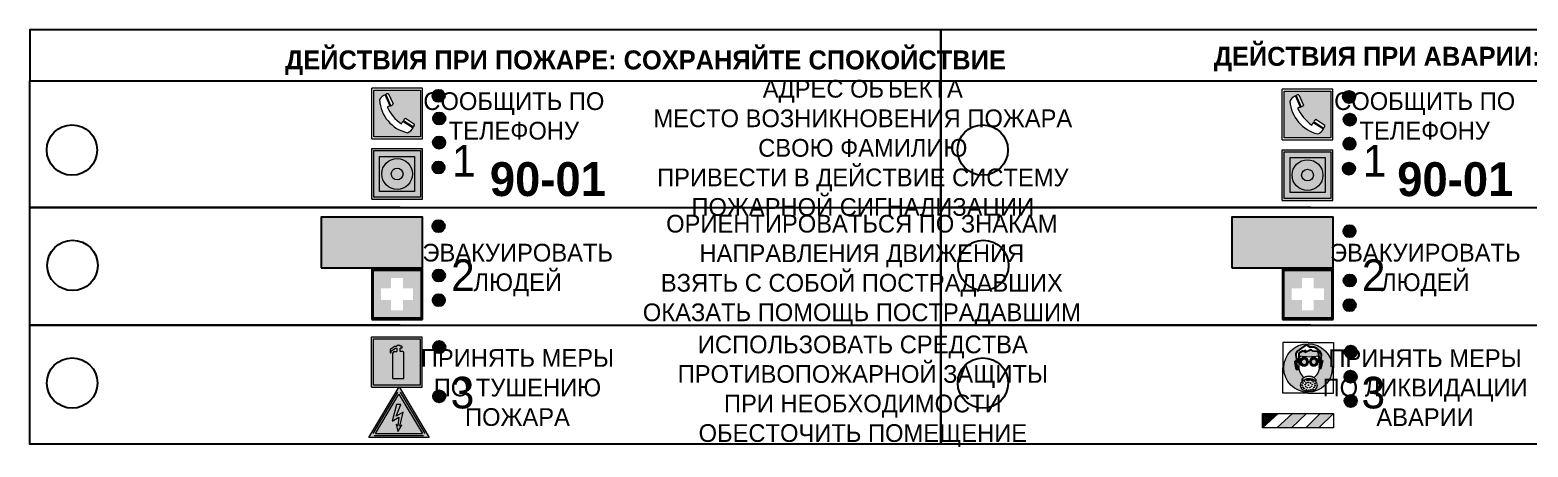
# Model space of a CAD drawing. Header units: millimetres. Extents: x 13810 to 67229, y 12374 to 21950.
# Drawn here: x 27301.9 to 27538.4, y 15364 to 15429.9 of the extents above; entities that cross this region are included whole.
import ezdxf

# ---------------------------------------------------------------- set-up
doc = ezdxf.new("R2010")
doc.units = ezdxf.units.MM
doc.styles.add('обычный', font='arial.ttf')

# ---------------------------------------------------------------- blocks, each defined once
blk = doc.blocks.new('A$C38D26F80')
h = blk.add_hatch(color=5)
h.dxf.hatch_style = 1
h.paths.add_polyline_path([(-8.77, -4.48, 1), (-0.19, -4.48, 1)])
h.paths.add_polyline_path([(-6.75, -3.58), (-6.75, -3.31), (-6.62, -3.22), (-6.5, -3.22), (-6.42, -3.3), (-6.39, -3.28), (-6.59, -2.23), (-6.59, -2.01), (-6.38, -1.58), (-4.76, -0.4), (-4.13, -0.79, -0.362848), (-2.1, -2.1, -0.201049), (-2.17, -2.48, 0.085434), (-2.26, -3.13), (-1.9, -3.16), (-2.25, -4.7), (-2.4, -4.59), (-2.43, -4.34), (-2.36, -4.34), (-2.14, -3.34), (-2.47, -3.42), (-2.58, -1.95), (-2.77, -1.58), (-3.58, -1.52), (-3.92, -1.26), (-5.05, -1.73), (-4.87, -1.39), (-5.41, -1.6), (-5.41, -1.46), (-6.13, -1.87), (-6.18, -3.5), (-6.56, -3.47), (-6.37, -4.59), (-6.16, -4.43), (-6.16, -4.66), (-6.36, -4.79), (-6.37, -4.8), (-6.51, -4.76)], flags=16)
h.paths.add_polyline_path([(-6.51, -4.76), (-6.36, -4.79), (-6.37, -4.8)], flags=0)
h.paths.add_polyline_path([(-5.92, -2.34, 0.089508), (-2.67, -2.35), (-2.48, -3.88, -0.268602), (-3.4, -6.18, 0.262449), (-5.2, -6.18, -0.268602), (-6.11, -3.88)], flags=16)
edge = h.paths.add_edge_path(flags=16)
edge.add_ellipse((-5.19, -3.41), major_axis=(0, 0.842), ratio=0.848992, start_angle=0, end_angle=360)
edge = h.paths.add_edge_path(flags=0)
edge.add_ellipse((-5.19, -3.39), major_axis=(0, 0.665), ratio=0.853798, start_angle=0, end_angle=360)
edge = h.paths.add_edge_path(flags=0)
edge.add_ellipse((-5.19, -3.4), major_axis=(0, 0.528), ratio=0.864094, start_angle=0, end_angle=360)
edge = h.paths.add_edge_path(flags=16)
edge.add_ellipse((-3.47, -3.4), major_axis=(0, 0.842), ratio=0.848992, start_angle=0, end_angle=360)
h.paths.add_polyline_path([(-3.13, -6.45), (-3.13, -6.84, 0.383174), (-5.57, -6.85), (-5.57, -6.49, -0.369952)], flags=16)
edge = h.paths.add_edge_path(flags=0)
edge.add_ellipse((-3.47, -3.39), major_axis=(0, 0.665), ratio=0.853798, start_angle=0, end_angle=360)
edge = h.paths.add_edge_path(flags=0)
edge.add_ellipse((-3.47, -3.4), major_axis=(0, 0.528), ratio=0.864094, start_angle=0, end_angle=360)
edge = h.paths.add_edge_path(flags=16)
edge.add_ellipse((-4.34, -7.57), major_axis=(-1.48, 0), ratio=0.744955, start_angle=0, end_angle=360)
h.paths.add_polyline_path([(-5.01, -6.85, -1), (-5.15, -6.85, -1)], flags=0)
h.paths.add_polyline_path([(-5.33, -7.14, -1), (-5.47, -7.14, -1)], flags=0)
h.paths.add_polyline_path([(-4.61, -6.71, -1), (-4.74, -6.71, -1)], flags=16)
h.paths.add_polyline_path([(-5.43, -7.51, -1), (-5.57, -7.51, -1)], flags=0)
h.paths.add_polyline_path([(-4.26, -6.67, -1), (-4.4, -6.67, -1)], flags=16)
h.paths.add_polyline_path([(-4.74, -7.14, -1), (-4.88, -7.14, -1)], flags=0)
h.paths.add_polyline_path([(-4.93, -7.43, -1), (-5.07, -7.43, -1)], flags=0)
h.paths.add_polyline_path([(-4.41, -7.07, -1), (-4.54, -7.07, -1)], flags=0)
h.paths.add_polyline_path([(-5.33, -7.87, -1), (-5.46, -7.87, -1)], flags=0)
h.paths.add_polyline_path([(-3.8, -6.71, -1), (-3.94, -6.71, -1)], flags=16)
h.paths.add_polyline_path([(-4.85, -7.78, -1), (-4.98, -7.78, -1)], flags=0)
h.paths.add_polyline_path([(-3.96, -7.14, -1), (-4.1, -7.14, -1)], flags=0)
h.paths.add_polyline_path([(-4.33, -7.53, -1), (-4.47, -7.53, -1)], flags=0)
h.paths.add_polyline_path([(-5.09, -8.12, -1), (-5.23, -8.12, -1)], flags=0)
h.paths.add_polyline_path([(-3.5, -6.94, -1), (-3.64, -6.94, -1)], flags=0)
h.paths.add_polyline_path([(-4.54, -7.97, -1), (-4.68, -7.97, -1)], flags=0)
h.paths.add_polyline_path([(-3.66, -7.39, -1), (-3.8, -7.39, -1)], flags=0)
h.paths.add_polyline_path([(-4.73, -8.35, -1), (-4.86, -8.35, -1)], flags=0)
h.paths.add_polyline_path([(-4.09, -7.96, -1), (-4.23, -7.96, -1)], flags=0)
h.paths.add_polyline_path([(-3.77, -7.74, -1), (-3.91, -7.74, -1)], flags=0)
h.paths.add_polyline_path([(-3.22, -7.27, -1), (-3.35, -7.27, -1)], flags=0)
h.paths.add_polyline_path([(-4.34, -8.4, -1), (-4.47, -8.4, -1)], flags=0)
h.paths.add_polyline_path([(-3.16, -7.61, -1), (-3.3, -7.61, -1)], flags=0)
h.paths.add_polyline_path([(-3.9, -8.35, -1), (-4.04, -8.35, -1)], flags=0)
h.paths.add_polyline_path([(-3.32, -7.91, -1), (-3.46, -7.91, -1)], flags=0)
h.paths.add_polyline_path([(-3.55, -8.23, -1), (-3.69, -8.23, -1)], flags=0)
at = {"color": 5, "lineweight": 5}
for p, q in [((-4.48, 0), (-8.96, 0)), ((-8.96, 0), (-8.96, -4.48)), ((-4.48, 0), (0, 0)), ((0, 0), (0, -4.48)), ((-6.59, -2.01), (-6.38, -1.58)), ((-6.59, -2.23), (-6.59, -2.01)), ((-6.39, -3.28), (-6.59, -2.23)), ((-6.38, -1.58), (-4.76, -0.4)), ((-6.13, -1.87), (-6.18, -3.5)), ((-5.41, -1.46), (-6.13, -1.87)), ((-5.92, -2.34), (-6.11, -3.88)), ((-4.87, -1.39), (-5.41, -1.6)), ((-5.41, -1.6), (-5.41, -1.46)), ((-3.92, -1.26), (-5.05, -1.73)), ((-5.05, -1.73), (-4.87, -1.39)), ((-4.76, -0.4), (-4.13, -0.79)), ((-3.58, -1.52), (-3.92, -1.26)), ((-2.77, -1.58), (-3.58, -1.52)), ((-2.58, -1.95), (-2.77, -1.58)), ((-2.67, -2.34), (-2.48, -3.88)), ((-2.47, -3.42), (-2.58, -1.95)), ((-8.96, -8.96), (-8.96, -4.48)), ((-6.75, -3.31), (-6.62, -3.22)), ((-6.75, -3.58), (-6.75, -3.31)), ((-6.51, -4.76), (-6.75, -3.58)), ((-6.62, -3.22), (-6.5, -3.22)), ((-6.18, -3.5), (-6.56, -3.47)), ((-6.56, -3.47), (-6.37, -4.59)), ((-6.37, -4.8), (-6.51, -4.76)), ((-6.5, -3.22), (-6.42, -3.3)), ((-6.42, -3.3), (-6.39, -3.28)), ((-6.37, -4.59), (-6.16, -4.43)), ((-6.16, -4.66), (-6.37, -4.8)), ((-6.16, -4.43), (-6.16, -4.66)), ((-2.14, -3.34), (-2.47, -3.42)), ((-2.43, -4.34), (-2.4, -4.59)), ((-2.43, -4.34), (-2.36, -4.34)), ((-2.4, -4.59), (-2.25, -4.7)), ((-2.36, -4.34), (-2.14, -3.34)), ((-1.9, -3.16), (-2.26, -3.13)), ((-2.25, -4.7), (-1.9, -3.16)), ((0, -8.96), (0, -4.48)), ((-5.57, -6.49), (-5.57, -6.85)), ((-3.13, -6.45), (-3.13, -6.84)), ((-4.48, -8.96), (-8.96, -8.96)), ((-4.48, -8.96), (0, -8.96))]:
    blk.add_line(p, q, dxfattribs=at)
at = {"color": 5}
for p, q in [((-6.59, -2.01), (-6.38, -1.58)), ((-6.59, -2.23), (-6.59, -2.01)), ((-6.39, -3.28), (-6.59, -2.23)), ((-6.38, -1.58), (-4.76, -0.4)), ((-6.13, -1.87), (-6.18, -3.5)), ((-5.41, -1.46), (-6.13, -1.87)), ((-4.87, -1.39), (-5.41, -1.6)), ((-5.41, -1.6), (-5.41, -1.46)), ((-3.92, -1.26), (-5.05, -1.73)), ((-5.05, -1.73), (-4.87, -1.39)), ((-4.76, -0.4), (-4.13, -0.79)), ((-3.58, -1.52), (-3.92, -1.26)), ((-2.77, -1.58), (-3.58, -1.52)), ((-2.58, -1.95), (-2.77, -1.58)), ((-2.47, -3.42), (-2.58, -1.95)), ((-6.75, -3.31), (-6.62, -3.22)), ((-6.75, -3.58), (-6.75, -3.31)), ((-6.51, -4.76), (-6.75, -3.58)), ((-6.62, -3.22), (-6.5, -3.22)), ((-6.18, -3.5), (-6.56, -3.47)), ((-6.56, -3.47), (-6.37, -4.59)), ((-6.37, -4.8), (-6.51, -4.76)), ((-6.36, -4.79), (-6.51, -4.76)), ((-6.5, -3.22), (-6.42, -3.3)), ((-6.42, -3.3), (-6.39, -3.28)), ((-6.37, -4.59), (-6.16, -4.43)), ((-6.16, -4.66), (-6.37, -4.8)), ((-6.16, -4.66), (-6.36, -4.79)), ((-6.16, -4.43), (-6.16, -4.66)), ((-2.14, -3.34), (-2.47, -3.42)), ((-2.4, -4.59), (-2.43, -4.34)), ((-2.43, -4.34), (-2.36, -4.34)), ((-2.25, -4.7), (-2.4, -4.59)), ((-2.36, -4.34), (-2.14, -3.34)), ((-2.26, -3.13), (-1.9, -3.16)), ((-1.9, -3.16), (-2.25, -4.7))]:
    blk.add_line(p, q, dxfattribs=at)
at = {"color": 5, "lineweight": 5}
for centre, radius in [((-4.48, -4.48), 4.29), ((-5.5, -7.51), 0.0678), ((-5.4, -7.14), 0.0678), ((-5.4, -7.87), 0.0678), ((-5.08, -6.85), 0.0678), ((-5, -7.43), 0.0678), ((-4.91, -7.78), 0.0678), ((-4.81, -7.14), 0.0678), ((-4.67, -6.71), 0.0678), ((-4.61, -7.97), 0.0678), ((-4.47, -7.07), 0.0678), ((-4.4, -7.53), 0.0678), ((-4.33, -6.67), 0.0678), ((-4.16, -7.96), 0.0678), ((-4.03, -7.14), 0.0678), ((-3.87, -6.71), 0.0678), ((-3.84, -7.74), 0.0678), ((-3.73, -7.39), 0.0678), ((-3.57, -6.94), 0.0678), ((-3.39, -7.91), 0.0678), ((-3.28, -7.27), 0.0678), ((-3.23, -7.61), 0.0678), ((-5.16, -8.12), 0.0678), ((-4.79, -8.35), 0.0678), ((-4.4, -8.4), 0.0678), ((-3.97, -8.35), 0.0678), ((-3.62, -8.23), 0.0678)]:
    blk.add_circle(centre, radius, dxfattribs=at)
for centre, radius, start, end in [((-4.28, 6.66), 9.15, 259.6987, 280.1569), ((-0.47, -3.05), 1.79, 161.5846, 182.4584), ((-2.6, -2.2), 0.513, 326.4781, 11.7739), ((-3.66, -4.24), 2.47, 171.573, 231.7124), ((-4.93, -4.24), 2.47, 308.2876, 8.427), ((-4.33, -7.88), 1.87, 50.358, 131.5662), ((-4.34, -8.2), 1.82, 48.4943, 132.3565), ((-4.3, -7.78), 1.83, 60.5889, 119.4111)]:
    blk.add_arc(centre, radius, start, end, dxfattribs=at)
at = {"color": 5}
for centre, radius, start, end in [((-3.89, -2.66), 1.88, 17.387, 97.1599), ((-0.35, -3.07), 1.91, 162.2553, 181.7878), ((-2.6, -2.2), 0.511, 326.3906, 11.8614)]:
    blk.add_arc(centre, radius, start, end, dxfattribs=at)
at = {"color": 5, "lineweight": 5}
for centre, major_axis, ratio in [((-5.19, -3.41), (0, 0.842), 0.848992), ((-3.47, -3.4), (0, 0.842), 0.848992), ((-5.19, -3.39), (0, 0.665), 0.853798), ((-5.19, -3.4), (0, 0.528), 0.864094), ((-3.47, -3.39), (0, 0.665), 0.853798), ((-3.47, -3.4), (0, 0.528), 0.864094), ((-4.34, -7.57), (-1.48, 0), 0.744955)]:
    blk.add_ellipse(centre, major_axis=major_axis, ratio=ratio, dxfattribs=at)
blk = doc.blocks.new('A$C47DD6509')
at = {"lineweight": 5}
for points in [[(-8.69, 0), (-11.19, 0), (-11.19, -2.22)], [(-4.22, 0), (-6.45, 0), (-8.91, -2.22), (-6.61, -2.22)], [(0, 0), (-2.09, 0), (-4.36, -2.22), (-2.29, -2.22)]]:
    blk.add_hatch(color=242, dxfattribs=at).paths.add_polyline_path(points)
at = {"color": 242, "lineweight": 5}
for p, q in [((-11.19, -2.22), (-8.69, 0)), ((-11.19, -2.22), (-11.19, 0)), ((-11.19, 0), (-8.69, 0)), ((-11.19, 0), (0, 0)), ((-8.91, -2.22), (-6.45, 0)), ((-6.61, -2.22), (-4.22, 0)), ((-4.36, -2.22), (-2.09, 0)), ((-2.29, -2.22), (0, 0)), ((0, 0), (0, -2.22)), ((0, -2.22), (-11.19, -2.22))]:
    blk.add_line(p, q, dxfattribs=at)
blk = doc.blocks.new('A$C3E6D3DDE')
at = {"lineweight": 5}
h = blk.add_hatch(color=40, dxfattribs=at)
h.paths.add_polyline_path([(24.1, 1.45), (16.46, -11.35), (31.74, -11.35)])
h.paths.add_polyline_path([(24.09, -0.46), (30.03, -10.41), (18.14, -10.41)], flags=16)
h.paths.add_polyline_path([(24.54, -3.08), (23.41, -6.02), (25.13, -5.01), (24.33, -8.5), (24.82, -8.27), (23.79, -9.86), (23.4, -8.04), (23.8, -8.43), (24.04, -6.29), (22.39, -7.25), (23.44, -3.08)], flags=0)
h = blk.add_hatch(color=256, dxfattribs=at)
h.paths.add_polyline_path([(24.37, 0.03, 0.567511), (23.82, 0.03), (17.59, -10.4, 0.582454), (17.86, -10.88), (30.32, -10.88, 0.582149), (30.6, -10.4)])
h.paths.add_polyline_path([(24.09, -0.46), (18.14, -10.41), (30.03, -10.41)], flags=16)
h.paths.add_polyline_path([(24.54, -3.08), (23.41, -6.02), (25.13, -5.01), (24.33, -8.5), (24.82, -8.27), (23.79, -9.86), (23.4, -8.04), (23.8, -8.43), (24.04, -6.29), (22.39, -7.25), (23.44, -3.08)], flags=0)
h = blk.add_hatch(color=40, dxfattribs=at)
h.paths.add_polyline_path([(24.09, -0.46), (18.14, -10.41), (30.03, -10.41)])
h.paths.add_polyline_path([(24.82, -8.27), (23.79, -9.86), (23.4, -8.04), (23.8, -8.43), (24.04, -6.29), (22.39, -7.25), (23.44, -3.08), (24.54, -3.08), (23.41, -6.02), (25.13, -5.01), (24.33, -8.5)], flags=16)
at = {"color": 40, "lineweight": 5}
for p, q in [((16.46, -11.35), (24.1, 1.45)), ((24.1, 1.45), (31.74, -11.35))]:
    blk.add_line(p, q, dxfattribs=at)
at = {"lineweight": 5}
for p, q in [((17.59, -10.4), (23.82, 0.03)), ((24.37, 0.03), (30.6, -10.4)), ((18.14, -10.41), (24.09, -0.46)), ((23.44, -3.08), (22.39, -7.25)), ((23.41, -6.02), (24.54, -3.08)), ((24.54, -3.08), (23.44, -3.08)), ((24.09, -0.46), (30.03, -10.41)), ((22.39, -7.25), (24.04, -6.29)), ((25.13, -5.01), (23.41, -6.02)), ((24.04, -6.29), (23.8, -8.43)), ((24.33, -8.5), (25.13, -5.01)), ((17.86, -10.88), (30.32, -10.88)), ((18.14, -10.41), (30.03, -10.41)), ((23.8, -8.43), (23.4, -8.04)), ((23.4, -8.04), (23.79, -9.86)), ((23.79, -9.86), (24.82, -8.27)), ((24.82, -8.27), (24.33, -8.5))]:
    blk.add_line(p, q, dxfattribs=at)
at = {"color": 50, "lineweight": 5}
blk.add_line((31.74, -11.35), (16.46, -11.35), dxfattribs=at)
blk = doc.blocks.new('A$C456E1F9C')
at = {"lineweight": 5}
h = blk.add_hatch(color=242, dxfattribs=at)
h.paths.add_polyline_path([(0.51, -1.47), (0.51, -13.26), (12.29, -13.26), (12.29, -1.47)])
h.paths.add_polyline_path([(5.42, -4.95, -0.254479), (4.78, -5.4), (3.52, -2.53, -0.209735), (4.23, -2.4)], flags=16)
h.paths.add_polyline_path([(8.53, -8.6), (10.87, -10.17), (10.54, -10.76), (8.03, -9.13, -0.192251)], flags=16)
h.paths.add_polyline_path([(4.61, -5.49, 0.005518), (3.87, -5.72, 0.128647), (7.49, -10.01, 0.00809), (7.83, -9.33), (10.47, -10.97, -0.16736), (8.99, -12.25, -0.327862), (1.95, -3.95, -0.166952), (3.36, -2.62)], flags=16)
at = {"color": 242, "lineweight": 5}
for p, q in [((0, -13.77), (0, -0.97)), ((12.8, -0.97), (0, -0.97)), ((4.61, -5.49), (3.36, -2.62)), ((3.52, -2.53), (4.78, -5.4)), ((4.23, -2.4), (5.42, -4.95)), ((12.8, -13.77), (12.8, -0.97)), ((7.83, -9.33), (10.47, -10.97)), ((8.03, -9.13), (10.54, -10.76)), ((10.81, -10.12), (8.53, -8.6)), ((10.54, -10.76), (10.8, -10.3)), ((10.8, -10.3), (10.81, -10.12)), ((0, -13.77), (12.8, -13.77))]:
    blk.add_line(p, q, dxfattribs=at)
blk.add_lwpolyline([(0.51, -1.47), (12.29, -1.47), (12.29, -13.26), (0.51, -13.26)], close=True, dxfattribs=at)
for centre, radius, start, end in [((4.59, -5.34), 2.99, 114.2845, 152.1974), ((4.02, -3.27), 0.891, 76.3284, 123.7092), ((11.12, -3.31), 9.19, 183.9915, 256.6009), ((14.98, -39.1), 35.17, 107.1487, 108.4135), ((13.86, -0.94), 11.08, 205.5536, 234.8762), ((4.68, -4.59), 0.824, 276.9621, 334.0723), ((-13.31, 0.8), 23.44, 332.5487, 334.4027), ((8.94, -9.5), 0.989, 114.4092, 157.9388), ((7.87, -9.46), 3, 291.9291, 329.9329)]:
    blk.add_arc(centre, radius, start, end, dxfattribs=at)
blk = doc.blocks.new('A$C54414219')
at = {"true_color": 0xffffff}
h = blk.add_hatch(color=7, dxfattribs=at)
h.paths.add_polyline_path([(2.39, -9.45), (2.39, -18.3), (11.23, -18.3), (11.23, -9.45)], flags=0)
h.paths.add_polyline_path([(10.71, -13.87, -1), (2.92, -13.87, -1)], flags=0)
h.paths.add_polyline_path([(8.3, -13.87, -1), (5.33, -13.87, -1)], flags=0)
h.paths.add_polyline_path([(0.41, -7.47), (0.41, -20.27), (13.21, -20.27), (13.21, -7.47)])
h.paths.add_polyline_path([(0.92, -19.77), (12.71, -19.77), (12.71, -7.98), (0.92, -7.98)], flags=16)
h.paths.add_polyline_path([(11.23, -9.45), (11.23, -18.3), (2.39, -18.3), (2.39, -9.45)], flags=0)
at = {"lineweight": 5}
h = blk.add_hatch(color=242, dxfattribs=at)
h.paths.add_polyline_path([(12.71, -7.98), (0.92, -7.98), (0.92, -19.77), (12.71, -19.77)])
h.paths.add_polyline_path([(11.23, -18.3), (2.39, -18.3), (2.39, -9.45), (11.23, -9.45)], flags=16)
h.paths.add_polyline_path([(10.71, -13.87, -1), (2.92, -13.87, -1)], flags=0)
h.paths.add_polyline_path([(8.3, -13.87, -1), (5.33, -13.87, -1)], flags=0)
at = {"true_color": 0xffffff}
h = blk.add_hatch(color=7, dxfattribs=at)
h.paths.add_polyline_path([(2.39, -9.45), (2.39, -18.3), (11.23, -18.3), (11.23, -9.45)])
h.paths.add_polyline_path([(10.71, -13.87, -1), (2.92, -13.87, -1)], flags=16)
h.paths.add_polyline_path([(8.3, -13.87, -1), (5.33, -13.87, -1)], flags=0)
at = {"lineweight": 5}
h = blk.add_hatch(color=242, dxfattribs=at)
h.paths.add_polyline_path([(2.92, -13.87, 1), (10.71, -13.87, 1)])
h.paths.add_polyline_path([(8.3, -13.87, -1), (5.33, -13.87, -1)], flags=16)
at = {"color": 242, "lineweight": 5}
for p, q in [((0.41, -20.27), (0.41, -7.47)), ((0.41, -7.47), (13.21, -7.47)), ((0.41, -7.47), (13.21, -7.47)), ((13.21, -20.27), (13.21, -7.47)), ((0.41, -20.27), (13.21, -20.27))]:
    blk.add_line(p, q, dxfattribs=at)
for points in [[(0.92, -7.98), (12.71, -7.98), (12.71, -19.77), (0.92, -19.77)], [(2.39, -9.45), (11.23, -9.45), (11.23, -18.3), (2.39, -18.3)]]:
    blk.add_lwpolyline(points, close=True, dxfattribs=at)
for radius in [3.89, 1.49]:
    blk.add_circle((6.81, -13.87), radius, dxfattribs=at)
blk = doc.blocks.new('A$C32E8229D')
at = {"true_color": 0xffffff}
blk.add_hatch(color=7, dxfattribs=at).paths.add_polyline_path([(0, 0), (0, -8), (16, -8), (16, 0)])
h = blk.add_hatch(color=126)
h.paths.add_polyline_path([(0.2, -0.2), (15.8, -0.2), (15.8, -7.8), (0.2, -7.8)])
h.paths.add_polyline_path([(13.49, -2.05), (12.08, -2.05), (11.37, -2.63, 0.162397), (11.29, -2.84), (11.29, -3.63), (10.35, -3.63), (10.35, -4.05), (11.68, -4.05), (11.68, -3.48), (12.26, -4.28), (11.29, -5.1), (11.29, -6.78), (11.85, -6.78), (11.85, -5.44), (12.8, -4.64), (12.8, -5.94), (14.46, -5.94), (14.46, -5.39), (13.45, -5.39), (13.45, -3.97), (12.46, -2.59), (13.15, -2.59), (13.69, -3.34), (14.18, -3)], flags=16)
h.paths.add_polyline_path([(10.74, -1.82, 1), (11.8, -1.82, 1)], flags=16)
h.paths.add_polyline_path([(9.39, -3.59), (5.99, -3.59), (6.56, -3.03), (5.91, -3.03), (5.1, -3.83), (5.91, -4.64), (6.56, -4.64), (5.99, -4.09), (9.39, -4.09)], flags=16)
h.paths.add_polyline_path([(4.29, -1.08), (1.72, -1.08), (1.72, -6.6), (4.29, -6.6)], flags=16)
at = {"color": 126}
blk.add_lwpolyline([(16, -8), (0, -8), (0, 0), (16, 0)], close=True, dxfattribs=at)
blk = doc.blocks.new('A$C18900ED3')
h = blk.add_hatch(color=126)
h.paths.add_polyline_path([(-0.18, -0.18), (-7.02, -0.18), (-7.02, -7.02), (-0.18, -7.02)])
h.paths.add_polyline_path([(-5.89, -4.46), (-5.89, -2.77), (-4.46, -2.77), (-4.46, -1.31), (-2.77, -1.31), (-2.77, -2.77), (-1.33, -2.77), (-1.33, -4.46), (-2.77, -4.46), (-2.77, -5.89), (-4.46, -5.89), (-4.46, -4.46)], flags=16)
at = {"color": 126}
for p, q in [((-7.2, 0), (-7.2, -7.2)), ((0, 0), (-7.2, 0)), ((0, -7.2), (0, 0)), ((-7.02, -7.02), (-7.02, -0.18)), ((-7.02, -0.18), (-0.18, -0.18)), ((-0.18, -0.18), (-0.18, -7.02)), ((-7.2, -7.2), (0, -7.2)), ((-0.18, -7.02), (-7.02, -7.02))]:
    blk.add_line(p, q, dxfattribs=at)
blk = doc.blocks.new('A$C3AD82952')
at = {"true_color": 0xf5f5ff}
h = blk.add_hatch(color=7, dxfattribs=at)
h.dxf.hatch_style = 1
h.paths.add_polyline_path([(8.21, 8.73, 0.414214), (7.89, 9.05), (7.22, 9.05), (7.22, 9.92), (7.59, 9.92, 1), (7.57, 10.36), (7.22, 10.36), (7.22, 10.6), (6.43, 10.6), (6.43, 10.36), (6.01, 10.36), (4.74, 9.59), (4.74, 8.69), (4.98, 8.73), (4.98, 9.26), (6.12, 9.91), (6.43, 9.91), (6.43, 9.05), (5.76, 9.05, 0.414214), (5.44, 8.73), (5.44, 2.2), (8.21, 2.2)], flags=0)
h.paths.add_polyline_path([(12.8, 12.8), (0, 12.8), (0, 0), (12.8, 0)])
h.paths.add_polyline_path([(0.51, 12.29), (12.29, 12.29), (12.29, 0.51), (0.51, 0.51)], flags=16)
h.paths.add_polyline_path([(4.74, 9.59), (6.01, 10.36), (6.43, 10.36), (6.43, 10.6), (7.22, 10.6), (7.22, 10.36), (7.59, 10.36, -0.94586), (7.59, 9.92), (7.22, 9.92), (7.22, 9.05), (7.89, 9.05, -0.414214), (8.21, 8.73), (8.21, 2.2), (5.44, 2.2), (5.44, 8.73, -0.414214), (5.76, 9.05), (6.43, 9.05), (6.43, 9.91), (6.12, 9.91), (4.98, 9.26), (4.98, 8.73), (4.74, 8.69)], flags=0)
h = blk.add_hatch(color=242)
h.dxf.hatch_style = 1
h.paths.add_polyline_path([(12.29, 12.29), (0.51, 12.29), (0.51, 0.51), (12.29, 0.51)])
h.paths.add_polyline_path([(4.74, 8.69), (4.74, 9.59), (6.01, 10.36), (6.43, 10.36), (6.43, 10.6), (7.22, 10.6), (7.22, 10.36), (7.59, 10.36, -0.94586), (7.59, 9.92), (7.22, 9.92), (7.22, 9.05), (7.89, 9.05, -0.414214), (8.21, 8.73), (8.21, 2.2), (5.44, 2.2), (5.44, 8.73, -0.414214), (5.76, 9.05), (6.43, 9.05), (6.43, 9.91), (6.12, 9.91), (4.98, 9.26), (4.98, 8.73)], flags=16)
h = blk.add_hatch(color=7, dxfattribs=at)
h.dxf.hatch_style = 1
h.paths.add_polyline_path([(8.21, 8.73, 0.414214), (7.89, 9.05), (7.22, 9.05), (7.22, 9.92), (7.59, 9.92, 1), (7.57, 10.36), (7.22, 10.36), (7.22, 10.6), (6.43, 10.6), (6.43, 10.36), (6.01, 10.36), (4.74, 9.59), (4.74, 8.69), (4.98, 8.73), (4.98, 9.26), (6.12, 9.91), (6.43, 9.91), (6.43, 9.05), (5.76, 9.05, 0.414214), (5.44, 8.73), (5.44, 2.2), (8.21, 2.2)])
at = {"color": 242, "lineweight": 5}
for p, q in [((0, 0), (0, 12.8)), ((0, 12.8), (12.8, 12.8)), ((12.8, 0), (12.8, 12.8)), ((6.01, 10.36), (4.74, 9.59)), ((4.74, 9.59), (4.74, 8.69)), ((4.74, 8.69), (4.98, 8.73)), ((4.98, 9.26), (6.12, 9.91)), ((4.98, 8.73), (4.98, 9.26)), ((5.44, 2.2), (5.44, 8.73)), ((5.76, 9.05), (6.43, 9.05)), ((6.01, 10.36), (6.43, 10.36)), ((6.12, 9.91), (6.43, 9.91)), ((7.22, 10.6), (6.43, 10.6)), ((6.43, 10.6), (6.43, 10.36)), ((6.43, 9.91), (6.43, 9.05)), ((7.22, 10.36), (7.22, 10.6)), ((7.59, 10.36), (7.22, 10.36)), ((7.22, 9.05), (7.22, 9.92)), ((7.59, 9.92), (7.22, 9.92)), ((7.89, 9.05), (7.22, 9.05)), ((8.21, 2.2), (8.21, 8.73)), ((0, 0), (12.8, 0)), ((5.44, 2.2), (8.21, 2.2))]:
    blk.add_line(p, q, dxfattribs=at)
blk.add_lwpolyline([(0.51, 12.29), (12.29, 12.29), (12.29, 0.51), (0.51, 0.51)], close=True, dxfattribs=at)
for centre, radius, start, end in [((5.76, 8.73), 0.32, 90, 180), ((7.58, 10.14), 0.223, 273.1875, 86.8125), ((7.89, 8.73), 0.32, 0, 90)]:
    blk.add_arc(centre, radius, start, end, dxfattribs=at)

msp = doc.modelspace()

# ---------------------------------------------------------------- hatches: boundary and pattern name
at = {"lineweight": 0}
h = msp.add_hatch(color=256, dxfattribs=at)
h.dxf.hatch_style = 1
h.paths.add_polyline_path([(27365.48, 15419.53, 1), (27367.42, 15419.53, 1)])
h = msp.add_hatch(color=256, dxfattribs=at)
h.dxf.hatch_style = 1
h.paths.add_polyline_path([(27509.19, 15419.34, 1), (27511.12, 15419.34, 1)])
h = msp.add_hatch(color=256, dxfattribs=at)
h.dxf.hatch_style = 1
h.paths.add_polyline_path([(27365.59, 15415.94, 1), (27367.52, 15415.94, 1)])
h = msp.add_hatch(color=256, dxfattribs=at)
h.dxf.hatch_style = 1
h.paths.add_polyline_path([(27509.29, 15415.76, 1), (27511.22, 15415.76, 1)])
h = msp.add_hatch(color=256, dxfattribs=at)
h.dxf.hatch_style = 1
h.paths.add_polyline_path([(27365.55, 15412.13, 1), (27367.48, 15412.13, 1)])
h = msp.add_hatch(color=256, dxfattribs=at)
h.dxf.hatch_style = 1
h.paths.add_polyline_path([(27509.25, 15411.95, 1), (27511.18, 15411.95, 1)])
h = msp.add_hatch(color=256, dxfattribs=at)
h.dxf.hatch_style = 1
h.paths.add_polyline_path([(27365.47, 15408.2, 1), (27367.4, 15408.2, 1)])
h = msp.add_hatch(color=256, dxfattribs=at)
h.dxf.hatch_style = 1
h.paths.add_polyline_path([(27509.17, 15408.02, 1), (27511.1, 15408.02, 1)])
h = msp.add_hatch(color=256, dxfattribs=at)
h.dxf.hatch_style = 1
h.paths.add_polyline_path([(27365.48, 15398.93, 1), (27367.41, 15398.93, 1)])
h = msp.add_hatch(color=256, dxfattribs=at)
h.dxf.hatch_style = 1
h.paths.add_polyline_path([(27509.25, 15398.14, 1), (27511.19, 15398.14, 1)])
h = msp.add_hatch(color=256, dxfattribs=at)
h.dxf.hatch_style = 1
h.paths.add_polyline_path([(27365.52, 15391.15, 1), (27367.45, 15391.15, 1)])
h = msp.add_hatch(color=256, dxfattribs=at)
h.dxf.hatch_style = 1
h.paths.add_polyline_path([(27509.29, 15390.36, 1), (27511.23, 15390.36, 1)])
h = msp.add_hatch(color=256, dxfattribs=at)
h.dxf.hatch_style = 1
h.paths.add_polyline_path([(27365.51, 15387.25, 1), (27367.44, 15387.25, 1)])
h = msp.add_hatch(color=256, dxfattribs=at)
h.dxf.hatch_style = 1
h.paths.add_polyline_path([(27509.29, 15386.45, 1), (27511.22, 15386.45, 1)])
h = msp.add_hatch(color=256, dxfattribs=at)
h.dxf.hatch_style = 1
h.paths.add_polyline_path([(27365.57, 15379.83, 1), (27367.5, 15379.83, 1)])
h = msp.add_hatch(color=256, dxfattribs=at)
h.dxf.hatch_style = 1
h.paths.add_polyline_path([(27509.44, 15379.1, 1), (27511.38, 15379.1, 1)])
h = msp.add_hatch(color=256, dxfattribs=at)
h.dxf.hatch_style = 1
h.paths.add_polyline_path([(27509.44, 15375.16, 1), (27511.37, 15375.16, 1)])
h = msp.add_hatch(color=256, dxfattribs=at)
h.dxf.hatch_style = 1
h.paths.add_polyline_path([(27365.58, 15372.06, 1), (27367.51, 15372.06, 1)])
h = msp.add_hatch(color=256, dxfattribs=at)
h.dxf.hatch_style = 1
h.paths.add_polyline_path([(27509.44, 15371.32, 1), (27511.37, 15371.32, 1)])

# ---------------------------------------------------------------- linework, layer by layer
for points in [[(27301.94, 15421.88), (27445.71, 15421.88), (27445.71, 15429.93), (27301.94, 15429.93)], [(27445.71, 15421.88), (27589.47, 15421.88), (27589.47, 15429.93), (27445.71, 15429.93)], [(27301.94, 15421.88), (27445.71, 15421.88), (27445.71, 15364.48), (27301.94, 15364.48)], [(27445.71, 15421.88), (27589.47, 15421.88), (27589.47, 15364.48), (27445.71, 15364.48)]]:
    msp.add_lwpolyline(points, close=True)
for points in [[(27360.36, 15401.89), (27301.94, 15401.89), (27445.71, 15401.89)], [(27504.12, 15401.89), (27445.71, 15401.89), (27589.47, 15401.89)], [(27360.36, 15383.31), (27301.94, 15383.31), (27445.71, 15383.31)], [(27504.12, 15383.31), (27445.71, 15383.31), (27589.47, 15383.31)]]:
    msp.add_lwpolyline(points)
for centre, radius in [((27366.45, 15419.53), 0.966), ((27510.15, 15419.34), 0.966), ((27366.55, 15415.94), 0.966), ((27510.26, 15415.76), 0.966), ((27308.57, 15410.96), 3.98), ((27366.52, 15412.13), 0.966), ((27452.33, 15410.96), 3.98), ((27510.22, 15411.95), 0.966), ((27366.43, 15408.2), 0.966), ((27510.13, 15408.02), 0.966), ((27366.44, 15398.93), 0.966), ((27510.22, 15398.14), 0.966), ((27308.66, 15392.73), 3.98), ((27452.43, 15392.73), 3.98), ((27366.49, 15391.15), 0.966), ((27510.26, 15390.36), 0.966), ((27366.48, 15387.25), 0.966), ((27510.25, 15386.45), 0.966), ((27366.54, 15379.83), 0.966), ((27510.41, 15379.1), 0.966), ((27308.6, 15374.15), 3.98), ((27452.36, 15374.15), 3.98), ((27510.4, 15375.16), 0.966), ((27366.54, 15372.06), 0.966), ((27510.41, 15371.32), 0.966)]:
    msp.add_circle(centre, radius)

# ---------------------------------------------------------------- block references
for name, p, xscale, yscale, zscale in [('A$C456E1F9C', (27355.89, 15421.34), 0.625, 0.625, 0.625), ('A$C456E1F9C', (27499.6, 15421.16), 0.625, 0.625, 0.625), ('A$C54414219', (27355.64, 15415.85), 0.625, 0.625, 0.625), ('A$C54414219', (27499.34, 15415.67), 0.625, 0.625, 0.625), ('A$C18900ED3', (27363.89, 15392.21), 1.111111111007631, 1.111111111007631, 1.111111111007631), ('A$C18900ED3', (27507.66, 15392.21), 1.111111111007631, 1.111111111007631, 1.111111111007631), ('A$C3AD82952', (27355.84, 15373.48), 0.625, 0.625, 0.625), ('A$C38D26F80', (27507.68, 15380.54), 0.8928571427240968, 0.8928571427240968, 0.8928571427240968), ('A$C3E6D3DDE', (27345.13, 15372.67), 0.625, 0.625, 0.625)]:
    msp.add_blockref(name, p, dxfattribs=dict(xscale=xscale, yscale=yscale, zscale=zscale))
at = {"xscale": -1}
for p in [(27363.89, 15400.36), (27507.66, 15400.36)]:
    msp.add_blockref('A$C32E8229D', p, dxfattribs=at)
at = {"color": 242, "true_color": 0xc1121c}
msp.add_blockref('A$C47DD6509', (27507.68, 15369.32), dxfattribs=at)

# ---------------------------------------------------------------- texts
at = {"lineweight": 0, "attachment_point": 5, "style": 'обычный'}
for s, insert, char_height, width in [('{\\fProxima Nova Rg|b1|i0|c204|p2;ДЕЙСТВИЯ ПРИ ПОЖАРЕ: СОХРАНЯЙТЕ СПОКОЙСТВИЕ\\H1.6644x; }', (27399.1, 15424.76), 3, 175.1736), ('{\\fProxima Nova Rg|b1|i0|c204|p2;ДЕЙСТВИЯ ПРИ АВАРИИ: СОХРАНЯЙТЕ СПОКОЙСТВИЕ\\H1.6644x; }', (27545.32, 15425.33), 3, 175.1736), ('{\\fProxima Nova Rg|b0|i0|c204|p2;СООБЩИТЬ ПО \\PТЕЛЕФОНУ}', (27378.32, 15416.33), 2.8, 126.6484), ('\\pi-8.4,l8.4,t8.4;{\\fProxima Nova Rg|b0|i0|c204|p2;АДРЕС ОБЪЕКТА\\PМЕСТО ВОЗНИКНОВЕНИЯ ПОЖАРА \\PСВОЮ ФАМИЛИЮ\\PПРИВЕСТИ В ДЕЙСТВИЕ СИСТЕМУ \\PПОЖАРНОЙ СИГНАЛИЗАЦИИ}', (27433.4, 15410.9), 2.8, 126.6484), ('{\\fProxima Nova Rg|b0|i0|c204|p2;СООБЩИТЬ ПО \\PТЕЛЕФОНУ}', (27522.09, 15416.33), 2.8, 126.6484), ('{\\fProxima Nova Rg|b0|i0|c204|p2;1\\H1.1667x; }', (27370.43, 15409.27), 5, 126.6484), ('{\\fProxima Nova Rg|b0|i0|c204|p2;1\\H1.1667x; }', (27514.19, 15409.27), 5, 126.6484), ('{\\fProxima Nova Rg|b1|i0|c204|p2;\\H1.0714x;90-01\\fProxima Nova Rg|b0|i0|c204|p2;\\H0.93331x; \\H1.3449x; }', (27383.69, 15406.33), 5, 126.6484), ('{\\fProxima Nova Rg|b1|i0|c204|p2;\\H1.0714x;90-01\\fProxima Nova Rg|b0|i0|c204|p2;\\H0.93331x; \\H1.3449x; }', (27526.92, 15406.32), 5, 126.6484), ('\\pi-8.4,l8.4,t8.4;{\\fProxima Nova Rg|b0|i0|c204|p2;ОРИЕНТИРОВАТЬСЯ ПО ЗНАКАМ \\PНАПРАВЛЕНИЯ ДВИЖЕНИЯ\\PВЗЯТЬ С СОБОЙ ПОСТРАДАВШИХ\\PОКАЗАТЬ ПОМОЩЬ ПОСТРАДАВШИМ}', (27433.25, 15391.92), 2.8, 126.6484), ('{\\fProxima Nova Rg|b0|i0|c204|p2;ЭВАКУИРОВАТЬ \\PЛЮДЕЙ}', (27378.93, 15392.01), 2.8, 126.6484), ('{\\fProxima Nova Rg|b0|i0|c204|p2;ЭВАКУИРОВАТЬ \\PЛЮДЕЙ}', (27522.19, 15392.01), 2.8, 126.6484), ('{\\fProxima Nova Rg|b0|i0|c204|p2;2\\H1.1967x; }', (27370.28, 15391.19), 5, 126.6484), ('{\\fProxima Nova Rg|b0|i0|c204|p2;2\\H1.1967x; }', (27514.04, 15391.19), 5, 126.6484), ('\\pi-8.4,l8.4,t8.4;{\\fProxima Nova Rg|b0|i0|c204|p2;ИСПОЛЬЗОВАТЬ СРЕДСТВА \\PПРОТИВОПОЖАРНОЙ ЗАЩИТЫ \\PПРИ НЕОБХОДИМОСТИ \\PОБЕСТОЧИТЬ ПОМЕЩЕНИЕ}', (27433.41, 15372.85), 2.8, 126.6484), ('{\\fProxima Nova Rg|b0|i0|c204|p2;ПРИНЯТЬ МЕРЫ \\PПО ТУШЕНИЮ \\PПОЖАРА}', (27378.89, 15373.43), 2.8, 126.6484), ('{\\fProxima Nova Rg|b0|i0|c204|p2;ПРИНЯТЬ МЕРЫ \\PПО ЛИКВИДАЦИИ \\PАВАРИИ}', (27522.15, 15373.43), 2.8, 126.6484), ('{\\fProxima Nova Rg|b0|i0|c204|p2;3\\H1.1967x; }', (27370.21, 15372.61), 5, 126.6484), ('{\\fProxima Nova Rg|b0|i0|c204|p2;3\\H1.1967x; }', (27513.98, 15372.61), 5, 126.6484)]:
    msp.add_mtext(s, dxfattribs=dict(at, insert=insert, char_height=char_height, width=width))

doc.saveas('drawing.dxf')
